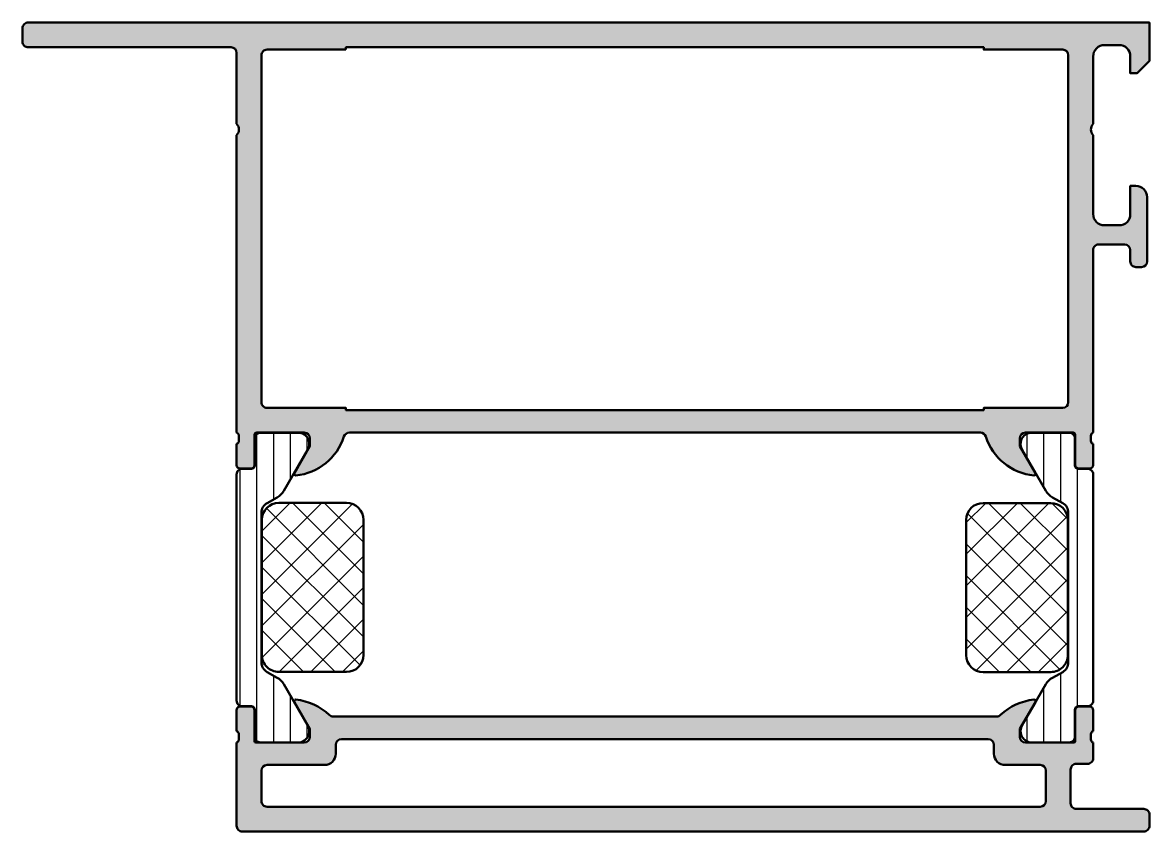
# Model space of a CAD drawing. Extents: x 0 to 100, y 3 to 75.
import ezdxf

# ---------------------------------------------------------------- set-up
doc = ezdxf.new("R2010")
doc.units = 0
for name, color, linetype, lineweight in [('0S-Alu contour', 7, 'Continuous', 50), ('0S-Alu hatch', 252, 'Continuous', 25), ('0S-Plastic contour', 254, 'Continuous', 50), ('0S-Plastic hatch', 253, 'Continuous', 25), ('0S-PT contour', 91, 'Continuous', 50), ('0S-PT hatch', 103, 'Continuous', 25)]:
    doc.layers.add(name, color=color, linetype=linetype, lineweight=lineweight)
pattern_1 = [(90, (0, 0), (-1.4859, 0), [])]
pattern_2 = [(135, (0, 0), (-1.403165018917055, -1.403165018917055), []), (225, (0, 0), (1.403165018917055, -1.403165018917055), [])]

# ---------------------------------------------------------------- blocks, each defined once
blk = doc.blocks.new('183950__B5C13E4F_BFD4_44CD_ADA3_455EB6B350CD_')
at = {"layer": '0S-Alu hatch'}
h = blk.add_hatch(color=256, dxfattribs=at)
edge = h.paths.add_edge_path()
edge.add_arc((0.4999925653492739, 74.30000743465072), 0.4999925654045427, 89.99914803911447, 180.0008519608678)
edge.add_line((6e-15, 74.30000000000015), (0, 73.10000305175781))
edge.add_arc((0.4999769366176992, 73.09997998837551), 0.4999769371496489, 179.9973570092577, 270.002642990845)
edge.add_line((0.4999999999999997, 72.60000305175781), (18.5, 72.60000305175781))
edge.add_ellipse((18.49994489644383, 72.09994794820165), major_axis=(-0.5000551065922316, 0), ratio=1, start_angle=180.0063137065699, end_angle=269.9936862934322, ccw=False)
edge.add_line((19, 72.10000305175782), (19, 65.8))
edge.add_ellipse((18.47487768903658, 65.3), major_axis=(-0.7250885749145113, 0), ratio=1, start_angle=136.4038464693329, end_angle=223.5961535306672, ccw=False)
edge.add_line((19, 64.8), (19, 38.39999847412104))
edge.add_ellipse((18.92113297768275, 38.1324552287093), major_axis=(-0.2789254297740412, 0), ratio=1, start_angle=178.8375208357178, end_angle=253.5754143680635, ccw=False)
edge.add_line((19.20000100000002, 38.12679647412109), (19.20000100000001, 37.67320247412107))
edge.add_ellipse((18.92113290435684, 37.66754181464402), major_axis=(-0.2789255417371504, 0), ratio=1, start_angle=106.4245945553549, end_angle=181.1628700728853, ccw=False)
edge.add_line((19.00000000000001, 37.39999847412108), (19.00000000000003, 35.51998747411257))
edge.add_arc((19.30000000000001, 35.51998747411257), 0.2999999999999971, 180, 270.0000000000027)
edge.add_line((19.30000000000002, 35.21998747411257), (20.27997431904279, 35.21998747411259))
edge.add_arc((20.27997431904281, 35.51998747411258), 0.29999999999999, 269.9999999999973, 360)
edge.add_line((20.5799743190428, 35.51998747411258), (20.57997431904281, 38.19999847412108))
edge.add_ellipse((20.77997431904282, 38.19999847412108), major_axis=(-0.200000000000017, 0), ratio=1, start_angle=270, end_angle=360, ccw=False)
edge.add_line((20.77997431904282, 38.39999847412109), (25, 38.39999847412111))
edge.add_ellipse((25, 37.8999984741211), major_axis=(-0.5000000000000071, 0), ratio=1, start_angle=180, end_angle=269.9999999999996, ccw=False)
edge.add_line((25.50000000000001, 37.89999847412109), (25.5, 37.19999847412111))
edge.add_line((25.5, 37.19999847412111), (24.11850454237765, 34.80717815109353))
edge.add_arc((24.23811978464829, 34.73811825876939), 0.1381197846482806, 149.9999999999984, 275.622577550796)
edge.add_arc((23.76177675882613, 39.5766073359686), 4.999999999999696, 275.6225775507946, 342.2515836439313)
edge.add_ellipse((28.99999999999991, 37.89999847412083), major_axis=(-0.5000000000002645, 0), ratio=1, start_angle=269.99999999998903, end_angle=342.2515836439189, ccw=False)
edge.add_line((29, 38.39999847412109), (85, 38.39999847412109))
edge.add_ellipse((84.99999999999996, 37.89999847412043), major_axis=(-0.5000000000006608, 0), ratio=1, start_angle=197.7484163560677, end_angle=269.9999999999951, ccw=False)
edge.add_arc((90.2382232411737, 39.57660733596819), 4.999999999999275, 197.7484163560701, 264.3774224492069)
edge.add_arc((89.76188021535174, 34.73811825876937), 0.138119784648263, 264.3774224491917, 390.0000000000046)
edge.add_line((89.88149545762236, 34.80717815109351), (88.50000000000003, 37.19999847412103))
edge.add_line((88.50000000000003, 37.19999847412103), (88.50000000000001, 37.89999847412109))
edge.add_ellipse((88.99999999999999, 37.89999847412111), major_axis=(-0.4999999999999716, 0), ratio=1, start_angle=270, end_angle=360, ccw=False)
edge.add_line((88.99999999999999, 38.39999847412109), (93.2200256809572, 38.39999847412109))
edge.add_ellipse((93.22002568095722, 38.19999847412112), major_axis=(-0.1999999999999744, 0), ratio=1, start_angle=180, end_angle=270.0000000000041, ccw=False)
edge.add_line((93.4200256809572, 38.19999847412112), (93.42002568095724, 35.51998747411254))
edge.add_arc((93.7200256809572, 35.51998747411254), 0.2999999999999758, 180, 269.9999999999945)
edge.add_line((93.72002568095719, 35.21998747411256), (94.69999999999997, 35.21998747411257))
edge.add_arc((94.69999999999997, 35.51998747411259), 0.3000000000000256, 270, 360)
edge.add_line((95.00000000000001, 35.51998747411259), (94.99999999999999, 37.39999847412108))
edge.add_ellipse((95.07886709564319, 37.66754181464404), major_axis=(-0.2789255417371816, 0), ratio=1, start_angle=-1.1628700728821855, end_angle=73.5754054446395, ccw=False)
edge.add_line((94.79999899999999, 37.67320247412108), (94.79999900000001, 38.12679647412105))
edge.add_ellipse((95.07886702231767, 38.13245522870924), major_axis=(-0.2789254297744402, 0), ratio=1, start_angle=-73.57541436800312, end_angle=1.162479164277613, ccw=False)
edge.add_line((95.00000000000003, 38.39999847412128), (95, 54.60000305175785))
edge.add_ellipse((95.49993996563605, 54.60005545758508), major_axis=(-0.49993996838276, 0), ratio=1, start_angle=-90.0068802574416, end_angle=0.006005986487480186, ccw=False)
edge.add_line((95.5, 55.09999542236328), (97.79998779296876, 55.09999542236328))
edge.add_ellipse((97.79995346022284, 54.59996108961735), major_axis=(-0.5000343339245898, 0), ratio=1, start_angle=180.0039339727341, end_angle=269.99606602725305, ccw=False)
edge.add_line((98.29998779296876, 54.59999542236315), (98.29998779296876, 53.59999542236328))
edge.add_arc((98.7999433877049, 53.59995101709941), 0.4999555967081384, 179.9949110796911, 270.0050889203514)
edge.add_line((98.79998779296876, 53.09999542236328), (99.29998779296876, 53.09999542236328))
edge.add_arc((99.29993784175284, 53.6000453735792), 0.5000499537108027, 270.0057234159062, 359.9942765840761)
edge.add_line((99.79998779296876, 53.59999542236312), (99.79998779296876, 59.29999999999998))
edge.add_arc((98.79989636529002, 59.29990857232125), 1.000091431857873, 0.0052379412616105, 89.99476205878491)
edge.add_line((98.79998779296876, 60.3), (98.29998779296876, 60.3))
edge.add_line((98.29998779296876, 60.3), (98.29998779296876, 57.79999999999997))
edge.add_ellipse((97.29991092325953, 57.80007686970924), major_axis=(-1.000076872663495, 0), ratio=1, start_angle=90.00440397137072, end_angle=179.9955960285486, ccw=False)
edge.add_line((97.29998779296876, 56.79999999999999), (96, 56.79999999999999))
edge.add_ellipse((95.99995102651883, 57.79995102651882), major_axis=(-0.9999510277180815, 0), ratio=1, start_angle=-0.0028061112355999285, end_angle=90.002806111202, ccw=False)
edge.add_line((95, 57.80000000000058), (95, 64.8))
edge.add_ellipse((95.5249460412609, 65.3), major_axis=(-0.7249609273853969, 0), ratio=1, start_angle=-43.60576001873949, end_angle=43.60576001873949, ccw=False)
edge.add_line((95, 65.8), (95, 71.80000000000001))
edge.add_ellipse((95.99996958669612, 71.80003041330387), major_axis=(-0.9999695871586233, 0), ratio=1, start_angle=-90.00174260695343, end_angle=0.001742607019082243, ccw=False)
edge.add_line((96.00000000000004, 72.8), (97.29998779296876, 72.8))
edge.add_ellipse((97.29989234192188, 71.7999045489531), major_axis=(-1.000095455601905, 0), ratio=1, start_angle=180.0054684201397, end_angle=269.99453157984703, ccw=False)
edge.add_line((98.29998779296879, 71.79999999999977), (98.2999877929688, 70.3))
edge.add_line((98.2999877929688, 70.3), (98.89996337890622, 70.3))
edge.add_line((98.89996337890622, 70.3), (100, 71.3999984741211))
edge.add_line((100, 71.3999984741211), (100, 74.8))
edge.add_line((100, 74.8), (0.5, 74.8))
edge = h.paths.add_edge_path()
edge.add_line((28.70001220703125, 72.39999847412109), (28.70001220703125, 72.59999542236328))
edge.add_line((28.70001220703125, 72.59999542236328), (85.29998779296875, 72.59999542236328))
edge.add_line((85.29998779296875, 72.59999542236328), (85.29998779296875, 72.39999847412109))
edge.add_line((85.29998779296875, 72.39999847412109), (92.29998779296876, 72.39999847412109))
edge.add_ellipse((92.29994039955525, 71.89995108070758), major_axis=(-0.5000473956594329, 0), ratio=1, start_angle=180.0054303704153, end_angle=269.99456962960375, ccw=False)
edge.add_line((92.79998779296878, 71.89999847412123), (92.79998779296874, 41.10000305175784))
edge.add_ellipse((92.29993784175277, 41.10005300297375), major_axis=(-0.5000499537108241, 0), ratio=1, start_angle=90.0057234159143, end_angle=179.9942765840763, ccw=False)
edge.add_line((92.29998779296876, 40.6000030517578), (85.29998779296875, 40.6000030517578))
edge.add_line((85.29998779296875, 40.6000030517578), (85.29998779296876, 40.40000610351563))
edge.add_line((85.29998779296876, 40.40000610351563), (28.70001220703127, 40.40000610351563))
edge.add_line((28.70001220703127, 40.40000610351563), (28.70001220703125, 40.60000305175781))
edge.add_line((28.70001220703125, 40.60000305175781), (21.699951171875, 40.6000030517578))
edge.add_ellipse((21.69995862659063, 41.09997998937163), major_axis=(-0.4999769376693985, 0), ratio=1, start_angle=-0.0026428766976778206, end_angle=89.99914571311041, ccw=False)
edge.add_line((21.19998168945313, 41.10000305175787), (21.20001220703125, 71.89999847412109))
edge.add_ellipse((21.70000224489934, 71.900008436253), major_axis=(-0.4999900379673356, 0), ratio=1, start_angle=-90.00114159897242, end_angle=0.0011415991285730342, ccw=False)
edge.add_line((21.70001220703125, 72.39999847412109), (28.70001220703125, 72.39999847412109))
at = {"layer": '0S-Alu contour', "color": 7}
for points in [[(6e-15, 74.30000000000015), (0, 73.10000305175781)], [(98.29998779296879, 71.79999999999977), (98.2999877929688, 70.3), (98.89996337890622, 70.3), (100, 71.3999984741211), (100, 74.8), (0.5, 74.8)], [(0.4999999999999997, 72.60000305175781), (18.5, 72.60000305175781)], [(19, 72.10000305175782), (19, 65.8)], [(21.70001220703125, 72.39999847412109), (28.70001220703125, 72.39999847412109)], [(28.70001220703125, 72.39999847412109), (28.70001220703125, 72.59999542236328), (85.29998779296875, 72.59999542236328), (85.29998779296875, 72.39999847412109), (92.29998779296876, 72.39999847412109)], [(96.00000000000004, 72.8), (97.29998779296876, 72.8)], [(21.19998168945313, 41.10000305175787), (21.20001220703125, 71.89999847412109)], [(92.79998779296878, 71.89999847412123), (92.79998779296874, 41.10000305175784)], [(95, 65.8), (95, 71.80000000000001)], [(19, 64.8), (19, 38.39999847412104)], [(95, 57.80000000000058), (95, 64.8)], [(98.79998779296876, 60.3), (98.29998779296876, 60.3), (98.29998779296876, 57.79999999999997)], [(99.79998779296876, 53.59999542236312), (99.79998779296876, 59.29999999999998)], [(97.29998779296876, 56.79999999999999), (96, 56.79999999999999)], [(95.5, 55.09999542236328), (97.79998779296876, 55.09999542236328)], [(95.00000000000003, 38.39999847412128), (95, 54.60000305175785)], [(98.29998779296876, 54.59999542236315), (98.29998779296876, 53.59999542236328)], [(98.79998779296876, 53.09999542236328), (99.29998779296876, 53.09999542236328)], [(92.29998779296876, 40.6000030517578), (85.29998779296875, 40.6000030517578), (85.29998779296876, 40.40000610351563), (28.70001220703127, 40.40000610351563), (28.70001220703125, 40.60000305175781), (21.699951171875, 40.6000030517578)], [(19.20000100000002, 38.12679647412109), (19.20000100000001, 37.67320247412107)], [(20.5799743190428, 35.51998747411258), (20.57997431904281, 38.19999847412108)], [(20.77997431904282, 38.39999847412109), (25, 38.39999847412111)], [(29, 38.39999847412109), (85, 38.39999847412109)], [(88.99999999999999, 38.39999847412109), (93.2200256809572, 38.39999847412109)], [(93.4200256809572, 38.19999847412112), (93.42002568095724, 35.51998747411254)], [(94.79999899999999, 37.67320247412108), (94.79999900000001, 38.12679647412105)], [(19.00000000000001, 37.39999847412108), (19.00000000000003, 35.51998747411257)], [(25.50000000000001, 37.89999847412109), (25.5, 37.19999847412111), (24.11850454237765, 34.80717815109353)], [(89.88149545762236, 34.80717815109351), (88.50000000000003, 37.19999847412103), (88.50000000000001, 37.89999847412109)], [(95.00000000000001, 35.51998747411259), (94.99999999999999, 37.39999847412108)], [(19.30000000000002, 35.21998747411257), (20.27997431904279, 35.21998747411259)], [(93.72002568095719, 35.21998747411256), (94.69999999999997, 35.21998747411257)]]:
    blk.add_lwpolyline(points, dxfattribs=at)
for centre, radius, start, end in [((0.4999925653492739, 74.30000743465072), 0.4999925654045427, 89.99914803911447, 180.0008519608678), ((0.4999769366176992, 73.09997998837551), 0.4999769371496489, 179.9973570092577, 270.002642990845), ((98.79989636529002, 59.29990857232125), 1.000091431857873, 0.0052379412616105, 89.99476205878491), ((98.7999433877049, 53.59995101709941), 0.4999555967081384, 179.9949110796911, 270.0050889203514), ((99.29993784175284, 53.6000453735792), 0.5000499537108027, 270.0057234159062, 359.9942765840761), ((23.76177675882613, 39.5766073359686), 4.999999999999696, 275.6225775507946, 342.2515836439313), ((90.2382232411737, 39.57660733596819), 4.999999999999275, 197.7484163560701, 264.3774224492069), ((19.30000000000001, 35.51998747411257), 0.2999999999999971, 180, 270.0000000000027), ((20.27997431904281, 35.51998747411258), 0.29999999999999, 269.9999999999973, 0), ((93.7200256809572, 35.51998747411254), 0.2999999999999758, 180, 269.9999999999945), ((94.69999999999997, 35.51998747411259), 0.3000000000000256, 270, 0), ((24.23811978464829, 34.73811825876939), 0.1381197846482806, 149.9999999999984, 275.622577550796), ((89.76188021535174, 34.73811825876937), 0.138119784648263, 264.3774224491917, 30.00000000000453)]:
    blk.add_arc(centre, radius, start, end, dxfattribs=at)
at = {"layer": '0S-Alu contour', "color": 7, "extrusion": (0, 0, -1)}
for centre, radius, start, end in [((-18.49994489644383, 72.09994794820165), 0.5000551065922316, 90.00631370656781, 179.9936862934301), ((-21.70000224489934, 71.900008436253), 0.4999900379673356, 359.9988584008714, 90.00114159897242), ((-92.29994039955525, 71.89995108070758), 0.5000473956594329, 90.00543037039625, 179.9945696295847), ((-95.99996958669612, 71.80003041330387), 0.9999695871586233, 359.9982573929809, 90.00174260695346), ((-97.29989234192188, 71.7999045489531), 1.000095455601905, 90.00546842015298, 179.9945315798603), ((-18.47487768903658, 65.3), 0.7250885749145115, 136.4038464693328, 223.5961535306672), ((-95.5249460412609, 65.3), 0.7249609273853969, 316.3942399812605, 43.6057600187395), ((-95.99995102651883, 57.79995102651882), 0.9999510277180815, 269.997193888798, 0.0028061112356313), ((-97.29991092325953, 57.80007686970924), 1.000076872663495, 180.0044039714515, 269.9955960286293), ((-95.49993996563605, 54.60005545758508), 0.49993996838276, 359.9939940135125, 90.0068802574416), ((-97.79995346022284, 54.59996108961735), 0.5000343339245898, 90.00393397274696, 179.9960660272659), ((-21.69995862659063, 41.09997998937163), 0.4999769376693985, 270.0008542868897, 0.0026428766976818), ((-92.29993784175277, 41.10005300297375), 0.5000499537108241, 180.0057234159238, 269.9942765840857), ((-18.92113297768275, 38.1324552287093), 0.2789254297740412, 106.4245856319365, 181.1624791642823), ((-20.77997431904282, 38.19999847412108), 0.200000000000017, 0, 90), ((-25, 37.8999984741211), 0.5000000000000071, 90.0000000000004, 180), ((-28.99999999999991, 37.89999847412083), 0.5000000000002645, 17.74841635608109, 90.00000000001098), ((-84.99999999999996, 37.89999847412043), 0.5000000000006608, 90.00000000000487, 162.2515836439323), ((-88.99999999999999, 37.89999847412111), 0.4999999999999716, 0, 90), ((-93.22002568095722, 38.19999847412112), 0.1999999999999744, 89.99999999999594, 180), ((-95.07886702231767, 38.13245522870924), 0.2789254297744403, 358.8375208357224, 73.5754143680031), ((-18.92113290435684, 37.66754181464402), 0.2789255417371504, 178.8371299271147, 253.5754054446451), ((-95.07886709564319, 37.66754181464404), 0.2789255417371816, 286.4245945553606, 1.16287007288215)]:
    blk.add_arc(centre, radius, start, end, dxfattribs=at)
blk = doc.blocks.new('244365__F62B2513_20A6_4CD9_89BD_9B5C8A8D54FE___49EEE8C4_71FF_4477_ACFB_91272F32A04B_')
at = {"layer": '0S-Plastic hatch'}
h = blk.add_hatch(dxfattribs=at)
h.set_pattern_fill('ANSI31', color=256, scale=0.4680000000000001, angle=45, style=0)
h.set_pattern_definition(pattern_1)
edge = h.paths.add_edge_path()
edge.add_line((18.99999999999282, 34.68999699999282), (19, 14.609997))
edge.add_arc((19.4999973210908, 14.6099943210908), 0.4999973210979768, 179.999693017615, 270.0003069820262)
edge.add_line((19.5, 14.109997), (20.31033133333334, 14.109997))
edge.add_ellipse((20.31033133333334, 13.809997), major_axis=(-0.2999999999999971, 0), ratio=1, start_angle=180, end_angle=270.0000000000007, ccw=False)
edge.add_line((20.61033133333334, 13.809997), (20.60999938293631, 11.40999861706369))
edge.add_arc((21.10999536037493, 11.40999597743861), 0.4999959774455788, 179.9996975182267, 270.0003024811867)
edge.add_line((21.109998, 10.91), (24.58653949809947, 10.91))
edge.add_arc((24.44422884910813, 11.89981807472285), 0.999996070924476, 278.181608051899, 392.7270160998407)
edge.add_line((25.28548149809948, 12.440453), (23.18871356327448, 16.07216209259299))
edge.add_arc((21.88967541308337, 15.32216216969432), 1.499999999999985, 29.99999659934499, 62.0057453642437)
edge.add_line((22.59374994667476, 16.64665416708352), (21.700001, 17.148333))
edge.add_ellipse((22.19999940869821, 18.01435979444488), major_axis=(-1.000000408698521, 0), ratio=1, start_angle=-4.5515024623909994e-05, end_angle=60.00011879919782, ccw=False)
edge.add_line((21.199999, 18.01436058883223), (21.19999900000001, 31.28563500000001))
edge.add_ellipse((22.19999940869816, 31.28563420555515), major_axis=(-1.000000408698468, 0), ratio=1, start_angle=299.9998812008007, end_angle=359.9999544849754, ccw=False)
edge.add_line((21.700001, 32.151661), (22.59374994667478, 32.65333983291649))
edge.add_arc((21.88967541308334, 33.97783183030565), 1.49999999999998, 297.9942546357584, 330.0000034006568)
edge.add_line((23.18871356327447, 33.22783190740703), (25.28548149809947, 36.859541))
edge.add_arc((24.44422884910813, 37.40017592527716), 0.9999960709244664, 327.2729839001592, 441.8183919481009)
edge.add_line((24.58653949809947, 38.389994), (21.11999799999999, 38.389994))
edge.add_arc((21.11499536037493, 37.88499807535403), 0.5050207028550963, 89.43242955560265, 179.4330345179731)
edge.add_line((20.60999938293631, 37.88999538293631), (20.61033133333333, 35.48999700000001))
edge.add_ellipse((20.31033133333331, 35.48999700000002), major_axis=(-0.300000000000022, 0), ratio=1, start_angle=90.00000000000199, end_angle=180, ccw=False)
edge.add_line((20.31033133333332, 35.18999699999999), (19.5, 35.189997))
edge.add_arc((19.4999973210908, 34.68999967890203), 0.4999973211051493, 89.99969301797381, 180.0003069823849)
at = {"layer": '0S-Plastic contour', "color": 7}
for points in [[(24.58653949809947, 38.389994), (21.11999799999999, 38.389994)], [(20.60999938293631, 37.88999538293631), (20.61033133333333, 35.48999700000001)], [(23.18871356327447, 33.22783190740703), (25.28548149809947, 36.859541)], [(20.31033133333332, 35.18999699999999), (19.5, 35.189997)], [(18.99999999999282, 34.68999699999282), (19, 14.609997)], [(21.700001, 32.151661), (22.59374994667478, 32.65333983291649)], [(21.199999, 18.01436058883223), (21.19999900000001, 31.28563500000001)], [(22.59374994667476, 16.64665416708352), (21.700001, 17.148333)], [(25.28548149809948, 12.440453), (23.18871356327448, 16.07216209259299)], [(19.5, 14.109997), (20.31033133333334, 14.109997)], [(20.61033133333334, 13.809997), (20.60999938293631, 11.40999861706369)], [(21.109998, 10.91), (24.58653949809947, 10.91)]]:
    blk.add_lwpolyline(points, dxfattribs=at)
for centre, radius, start, end in [((21.11499536037493, 37.88499807535403), 0.5050207028550963, 89.43242955560265, 179.4330345179731), ((24.44422884910813, 37.40017592527716), 0.9999960709244664, 327.2729839001592, 81.81839194810091), ((19.4999973210908, 34.68999967890203), 0.4999973211051493, 89.99969301797381, 180.0003069823849), ((21.88967541308334, 33.97783183030565), 1.49999999999998, 297.9942546357584, 330.0000034006568), ((21.88967541308337, 15.32216216969432), 1.499999999999985, 29.99999659934499, 62.0057453642437), ((19.4999973210908, 14.6099943210908), 0.4999973210979768, 179.999693017615, 270.0003069820262), ((24.44422884910813, 11.89981807472285), 0.999996070924476, 278.181608051899, 32.72701609984069), ((21.10999536037493, 11.40999597743861), 0.4999959774455788, 179.9996975182267, 270.0003024811867)]:
    blk.add_arc(centre, radius, start, end, dxfattribs=at)
at = {"layer": '0S-Plastic contour', "color": 7, "extrusion": (0, 0, -1)}
for centre, radius, start, end in [((-20.31033133333331, 35.48999700000002), 0.300000000000022, 180, 269.999999999998), ((-22.19999940869816, 31.28563420555515), 1.000000408698468, 4.55150246153e-05, 60.00011879919931), ((-22.19999940869821, 18.01435979444488), 1.000000408698521, 299.9998812008022, 4.55150246153e-05), ((-20.31033133333334, 13.809997), 0.2999999999999971, 89.99999999999935, 180)]:
    blk.add_arc(centre, radius, start, end, dxfattribs=at)
blk = doc.blocks.new('381130__50FEB477_5134_4F81_81CE_DE55421A79DD_')
at = {"layer": '0S-PT hatch'}
h = blk.add_hatch(dxfattribs=at)
h.set_pattern_fill('ANSI37', color=256, scale=0.625, angle=90, style=0)
h.set_pattern_definition(pattern_2)
edge = h.paths.add_edge_path()
edge.add_line((30.25370830610474, 30.66385963251309), (30.25370830610474, 18.66386010935024))
edge.add_ellipse((28.75370712119439, 18.6638617710985), major_axis=(-1.500001184911269, 0), ratio=1, start_angle=90.00002704638229, end_angle=179.9999365214846, ccw=False)
edge.add_line((28.75370782926758, 17.1638605861874), (22.74087483003815, 17.1638605861874))
edge.add_ellipse((22.74087382168324, 18.6638595597133), major_axis=(-1.49999897352624, 0), ratio=1, start_angle=-2.1000055085096392e-05, end_angle=90.00003851634682, ccw=False)
edge.add_line((21.2408748481571, 18.66386010949308), (21.2408748481571, 30.66385963251309))
edge.add_ellipse((22.74087491926408, 30.66385956140612), major_axis=(-1.500000071106976, 0), ratio=1, start_angle=270.0000034081792, end_angle=359.9999974386791, ccw=False)
edge.add_line((22.74087483003815, 32.16385963251309), (28.75370782926758, 32.16385963251309))
edge.add_ellipse((28.75370602361777, 30.66385735002547), major_axis=(-1.500002282488707, 0), ratio=1, start_angle=180.0000871811176, end_angle=269.9999310293626, ccw=False)
at = {"layer": '0S-PT contour', "color": 7}
for points in [[(22.74087483003815, 32.16385963251309), (28.75370782926758, 32.16385963251309)], [(21.2408748481571, 18.66386010949308), (21.2408748481571, 30.66385963251309)], [(30.25370830610474, 30.66385963251309), (30.25370830610474, 18.66386010935024)], [(28.75370782926758, 17.1638605861874), (22.74087483003815, 17.1638605861874)]]:
    blk.add_lwpolyline(points, dxfattribs=at)
at = {"layer": '0S-PT contour', "color": 7, "extrusion": (0, 0, -1)}
for centre, radius, start, end in [((-22.74087491926408, 30.66385956140612), 1.500000071106976, 2.5613209388e-06, 89.99999659182076), ((-28.75370602361777, 30.66385735002547), 1.500002282488707, 90.00006897063741, 179.9999128188824), ((-22.74087382168324, 18.6638595597133), 1.49999897352624, 269.9999614836532, 2.10000550146e-05), ((-28.75370712119439, 18.6638617710985), 1.500001184911269, 180.0000634785155, 269.9999729536177)]:
    blk.add_arc(centre, radius, start, end, dxfattribs=at)
blk = doc.blocks.new('244365__8875271A_7CC7_40E1_ACA7_3CABE9BDBA3E___1504D2CF_5CC2_4EC4_BB61_18D017F0AAF1_')
at = {"layer": '0S-Plastic hatch'}
h = blk.add_hatch(dxfattribs=at)
h.set_pattern_fill('ANSI31', color=256, scale=0.4680000000000001, angle=45, style=0)
h.set_pattern_definition(pattern_1)
edge = h.paths.add_edge_path()
edge.add_line((95.00000000000718, 34.68999699999282), (95, 14.609997))
edge.add_ellipse((94.50000267890918, 14.6099943210908), major_axis=(-0.499997321097979, 0), ratio=1, start_angle=89.99969301797381, end_angle=180.000306982385, ccw=False)
edge.add_line((94.50000000000001, 14.109997), (93.68966866666665, 14.109997))
edge.add_arc((93.68966866666665, 13.809997), 0.3000000000000007, 90, 180)
edge.add_line((93.38966866666667, 13.809997), (93.3900006170637, 11.40999861706369))
edge.add_ellipse((92.89000463962508, 11.40999597743862), major_axis=(-0.4999959774455975, 0), ratio=1, start_angle=89.99969751881491, end_angle=180.0003024817733, ccw=False)
edge.add_line((92.890002, 10.91), (89.41346050190052, 10.91))
edge.add_ellipse((89.55577115089187, 11.89981807472284), major_axis=(-0.9999960709244724, 0), ratio=1, start_angle=-32.727016099840796, end_angle=81.8183919481001, ccw=False)
edge.add_line((88.71451850190053, 12.440453), (90.81128643672552, 16.07216209259299))
edge.add_ellipse((92.1103245869166, 15.32216216969435), major_axis=(-1.499999999999954, 0), ratio=1, start_angle=297.9942546357563, end_angle=330.00000340065566, ccw=False)
edge.add_line((91.40625005332522, 16.64665416708352), (92.29999900000001, 17.148333))
edge.add_arc((91.8000005913018, 18.01435979444488), 1.000000408698516, 299.9998812008022, 360.0000455150246)
edge.add_line((92.800001, 18.01436058883224), (92.800001, 31.28563500000001))
edge.add_arc((91.80000059130184, 31.28563420555514), 1.000000408698477, 4.55150246153e-05, 60.00011879919944)
edge.add_line((92.29999900000001, 32.151661), (91.40625005332521, 32.65333983291649))
edge.add_ellipse((92.11032458691668, 33.97783183030568), major_axis=(-1.500000000000027, 0), ratio=1, start_angle=29.999996599343774, end_angle=62.00574536424091, ccw=False)
edge.add_line((90.81128643672552, 33.22783190740703), (88.71451850190053, 36.859541))
edge.add_ellipse((89.55577115089189, 37.40017592527715), major_axis=(-0.999996070924482, 0), ratio=1, start_angle=-81.81839194810021, end_angle=32.727016099840114, ccw=False)
edge.add_line((89.41346050190054, 38.389994), (92.880002, 38.389994))
edge.add_ellipse((92.8850046396251, 37.88499807535405), major_axis=(-0.505020702855074, 0), ratio=1, start_angle=180.5669654820243, end_angle=270.5675704444006, ccw=False)
edge.add_line((93.3900006170637, 37.88999538293631), (93.38966866666667, 35.48999700000001))
edge.add_arc((93.68966866666668, 35.489997), 0.3000000000000043, 180, 270)
edge.add_line((93.68966866666668, 35.189997), (94.50000000000001, 35.189997))
edge.add_ellipse((94.50000267890918, 34.68999967890202), major_axis=(-0.4999973211051555, 0), ratio=1, start_angle=179.9996930176151, end_angle=270.0003069820262, ccw=False)
at = {"layer": '0S-Plastic contour', "color": 7}
for points in [[(89.41346050190054, 38.389994), (92.880002, 38.389994)], [(93.3900006170637, 37.88999538293631), (93.38966866666667, 35.48999700000001)], [(90.81128643672552, 33.22783190740703), (88.71451850190053, 36.859541)], [(93.68966866666668, 35.189997), (94.50000000000001, 35.189997)], [(95.00000000000718, 34.68999699999282), (95, 14.609997)], [(92.29999900000001, 32.151661), (91.40625005332521, 32.65333983291649)], [(92.800001, 18.01436058883224), (92.800001, 31.28563500000001)], [(91.40625005332522, 16.64665416708352), (92.29999900000001, 17.148333)], [(88.71451850190053, 12.440453), (90.81128643672552, 16.07216209259299)], [(94.50000000000001, 14.109997), (93.68966866666665, 14.109997)], [(93.38966866666667, 13.809997), (93.3900006170637, 11.40999861706369)], [(92.890002, 10.91), (89.41346050190052, 10.91)]]:
    blk.add_lwpolyline(points, dxfattribs=at)
at = {"layer": '0S-Plastic contour', "color": 7, "extrusion": (0, 0, -1)}
for centre, radius, start, end in [((-89.55577115089189, 37.40017592527715), 0.999996070924482, 327.27298390016, 81.81839194810021), ((-92.8850046396251, 37.88499807535405), 0.505020702855074, 89.43242955559941, 179.4330345179757), ((-94.50000267890918, 34.68999967890202), 0.4999973211051555, 89.99969301797381, 180.0003069823849), ((-92.11032458691668, 33.97783183030568), 1.500000000000027, 297.9942546357591, 330.0000034006563), ((-92.1103245869166, 15.32216216969435), 1.499999999999954, 29.99999659934437, 62.0057453642437), ((-94.50000267890918, 14.6099943210908), 0.499997321097979, 179.999693017615, 270.0003069820262), ((-89.55577115089187, 11.89981807472284), 0.9999960709244724, 278.1816080518999, 32.7270160998408), ((-92.89000463962508, 11.40999597743862), 0.4999959774455975, 179.9996975182267, 270.0003024811851)]:
    blk.add_arc(centre, radius, start, end, dxfattribs=at)
at = {"layer": '0S-Plastic contour', "color": 7}
for centre, radius, start, end in [((93.68966866666668, 35.489997), 0.3000000000000043, 180, 270), ((91.80000059130184, 31.28563420555514), 1.000000408698477, 4.55150246153e-05, 60.00011879919944), ((91.8000005913018, 18.01435979444488), 1.000000408698516, 299.9998812008022, 4.55150246153e-05), ((93.68966866666665, 13.809997), 0.3000000000000007, 90, 180)]:
    blk.add_arc(centre, radius, start, end, dxfattribs=at)
blk = doc.blocks.new('381130__262AB300_EE2F_444F_A2D0_0EB80B050BFC_')
at = {"layer": '0S-PT hatch'}
h = blk.add_hatch(dxfattribs=at)
h.set_pattern_fill('ANSI37', color=256, scale=0.625, angle=90, style=0)
h.set_pattern_definition(pattern_2)
edge = h.paths.add_edge_path()
edge.add_line((83.73669810578467, 30.65024148013392), (83.73669810578467, 18.65024195697108))
edge.add_arc((85.23669929069503, 18.65024361871934), 1.500001184911276, 180.0000634785155, 269.9999729536168)
edge.add_line((85.23669858262183, 17.15024243380823), (91.24953158185126, 17.15024243380823))
edge.add_arc((91.24953259020617, 18.65024140733412), 1.499998973526231, 269.9999614836531, 360.000021000055)
edge.add_line((92.7495315637323, 18.6502419571139), (92.7495315637323, 30.65024148013392))
edge.add_arc((91.2495314926253, 30.65024140902693), 1.500000071106998, 2.5613209388e-06, 89.99999659181995)
edge.add_line((91.24953158185126, 32.15024148013392), (85.23669858262183, 32.15024148013392))
edge.add_arc((85.23670038827161, 30.65023919764633), 1.500002282488693, 90.000068970637, 179.9999128188824)
at = {"layer": '0S-PT contour', "color": 7}
for points in [[(91.24953158185126, 32.15024148013392), (85.23669858262183, 32.15024148013392)], [(83.73669810578467, 30.65024148013392), (83.73669810578467, 18.65024195697108)], [(92.7495315637323, 18.6502419571139), (92.7495315637323, 30.65024148013392)], [(85.23669858262183, 17.15024243380823), (91.24953158185126, 17.15024243380823)]]:
    blk.add_lwpolyline(points, dxfattribs=at)
for centre, radius, start, end in [((85.23670038827161, 30.65023919764633), 1.500002282488693, 90.000068970637, 179.9999128188824), ((91.2495314926253, 30.65024140902693), 1.500000071106998, 2.5613209388e-06, 89.99999659181995), ((85.23669929069503, 18.65024361871934), 1.500001184911276, 180.0000634785155, 269.9999729536168), ((91.24953259020617, 18.65024140733412), 1.499998973526231, 269.9999614836531, 2.10000550146e-05)]:
    blk.add_arc(centre, radius, start, end, dxfattribs=at)
blk = doc.blocks.new('306510__3E879D36_5C43_4043_98FC_4C8C7C9646E4_')
at = {"layer": '0S-Alu hatch'}
h = blk.add_hatch(color=256, dxfattribs=at)
edge = h.paths.add_edge_path()
edge.add_line((18.99977874755859, 10.89992475509644), (18.99965667724609, 3.49993842840197))
edge.add_arc((19.49959695600682, 3.499871068581912), 0.4999402832986197, 179.9922802111663, 270.0033468927939)
edge.add_line((19.49962615966798, 2.999930786136248), (99.49953639507294, 2.999930786136246))
edge.add_arc((99.49954000309015, 3.499927159987574), 0.499996373864346, 269.9995865486845, 360.0004170044101)
edge.add_line((99.99953637694126, 3.499930799011159), (99.99953637694126, 4.49993073940277))
edge.add_arc((99.49954001092156, 4.499934373382945), 0.4999963660328995, 359.999583572834, 450.0004143487427)
edge.add_line((99.49953639507294, 4.99993073940277), (93.49953651428223, 4.99993073940277))
edge.add_ellipse((93.49953311908286, 5.499927344204215), major_axis=(-0.4999966048129723, 0), ratio=1, start_angle=-0.0004027251284810518, end_angle=90.0003890638327, ccw=False)
edge.add_line((92.99953651428223, 5.499930858612201), (92.99953651428223, 8.499625682830814))
edge.add_ellipse((93.49952655215031, 8.499635644962707), major_axis=(-0.499990037967348, 0), ratio=1, start_angle=-90.00114159897078, end_angle=0.0011415991285730342, ccw=False)
edge.add_line((93.49953651428223, 8.99962568283081), (94.49953651428223, 8.99962568283081))
edge.add_arc((94.49954015363886, 9.499622043474172), 0.4999963606566077, 269.9995829574139, 360.0004170428646)
edge.add_line((94.99953651428223, 9.499625682833237), (94.99953651428223, 10.89994001388549))
edge.add_ellipse((95.07837296082528, 11.16746060587862), major_axis=(-0.2788950563274415, 0), ratio=1, start_angle=-1.1645893740957263, end_angle=73.58012358050678, ccw=False)
edge.add_line((94.79953551428223, 11.17312901387698), (94.79953551428223, 11.62672301387699))
edge.add_ellipse((95.07840360992537, 11.63238367335406), major_axis=(-0.2789255417371296, 0), ratio=1, start_angle=-73.57540544464831, end_angle=1.162870072890314, ccw=False)
edge.add_line((94.99953651428223, 11.89992701387698), (94.99953651428223, 13.7799380138855))
edge.add_arc((94.69953651428222, 13.7799380138855), 0.3000000000000051, 0, 90)
edge.add_line((94.69953651428222, 14.0799380138855), (93.71956219523942, 14.0799380138855))
edge.add_arc((93.71956219523942, 13.7799380138855), 0.3000000000000007, 90, 180)
edge.add_line((93.41956219523944, 13.7799380138855), (93.41956219523944, 11.0199400138855))
edge.add_ellipse((93.29956219523943, 11.0199400138855), major_axis=(-0.1200000000000045, 0), ratio=1, start_angle=90, end_angle=180, ccw=False)
edge.add_line((93.29956219523943, 10.89994001388549), (88.99953651428223, 10.89994001388549))
edge.add_ellipse((88.99953651428223, 11.39994001388549), major_axis=(-0.5, 0), ratio=1, start_angle=0, end_angle=90, ccw=False)
edge.add_line((88.49953651428223, 11.3999400138855), (88.49953651428223, 12.0999400138855))
edge.add_line((88.49953651428223, 12.0999400138855), (89.87825685139346, 14.48816250147897))
edge.add_arc((89.76141672963394, 14.5618202292372), 0.1381197846482968, 327.7720668596272, 455.6225775507953)
edge.add_arc((90.23775975545603, 9.723331152037527), 5.000000000000161, 95.62257755079327, 133.6957099482769)
edge.add_ellipse((86.4382042341905, 13.6999349594115), major_axis=(-0.4999999999998836, 0), ratio=1, start_angle=90.00000000000159, end_angle=133.6957099482781, ccw=False)
edge.add_line((86.43820423419052, 13.19993495941162), (27.56109505778163, 13.19993495941162))
edge.add_ellipse((27.56109505778163, 13.69993495941146), major_axis=(-0.4999999999998384, 0), ratio=1, start_angle=46.30452014865068, end_angle=89.9999999999996, ccw=False)
edge.add_arc((23.76155550638481, 9.72331589324849), 5.000000000000122, 46.30452014865019, 84.37742244920668)
edge.add_arc((24.23789853220692, 14.56180497044812), 0.1381197846483029, 84.3774224492108, 212.2279331403648)
edge.add_line((24.12105841044735, 14.48814724268989), (25.49977874755861, 12.0999247550964))
edge.add_line((25.49977874755861, 12.0999247550964), (25.49977874755863, 11.39992475509644))
edge.add_ellipse((24.99977874755862, 11.39992475509644), major_axis=(-0.5, 0), ratio=1, start_angle=90, end_angle=180, ccw=False)
edge.add_line((24.99977874755862, 10.89992475509644), (20.69975306660138, 10.89992475509643))
edge.add_ellipse((20.69975306660139, 11.01992475509643), major_axis=(-0.1200000000000045, 0), ratio=1, start_angle=0, end_angle=89.99999999999329, ccw=False)
edge.add_line((20.57975306660138, 11.01992475509644), (20.57975306660138, 13.77992275509644))
edge.add_arc((20.27975306660139, 13.77992275509644), 0.2999999999999971, 0, 90)
edge.add_line((20.27975306660139, 14.07992275509644), (19.2997787475586, 14.07992275509644))
edge.add_arc((19.2997787475586, 13.77992275509643), 0.3000000000000149, 90, 180)
edge.add_line((18.99977874755859, 13.77992275509643), (18.99977874755859, 11.89991175508793))
edge.add_ellipse((18.92091165191542, 11.63236841456499), major_axis=(-0.2789255417371453, 0), ratio=1, start_angle=178.8371299271139, end_angle=253.575405444644, ccw=False)
edge.add_line((19.19977974755858, 11.62670775508794), (19.19977974755859, 11.17311375508792))
edge.add_ellipse((18.92094230101556, 11.16744534708955), major_axis=(-0.2788950563274164, 0), ratio=1, start_angle=106.4198764194901, end_angle=181.1645893740969, ccw=False)
edge = h.paths.add_edge_path()
edge.add_ellipse((21.69966601164555, 5.699924934222442), major_axis=(-0.4999971273764557, 0), ratio=1, start_angle=-0.0003291815056059022, end_angle=90.00032918124572, ccw=False)
edge.add_line((21.19966888427734, 5.699927806856493), (21.19966888427734, 8.399947643239944))
edge.add_ellipse((21.69966907191832, 8.399947455639047), major_axis=(-0.5000001876410162, 0), ratio=1, start_angle=270.00002150206416, end_angle=359.9999785025289, ccw=False)
edge.add_line((21.69966888427734, 8.89994764328003), (26.79961395263671, 8.899947643280035))
edge.add_arc((26.79964502399916, 9.899916571917592), 0.9999689291202868, 269.9982196867513, 360.0017803131609)
edge.add_line((27.79961395263672, 9.89994764328003), (27.79961395263672, 10.69994306564437))
edge.add_ellipse((28.2996139010039, 10.69994264043879), major_axis=(-0.4999999483673579, 0), ratio=1, start_angle=269.9999940833136, end_angle=359.99995127502507, ccw=False)
edge.add_line((28.29961395263672, 11.19994258880615), (85.69954872131348, 11.19994258880615))
edge.add_ellipse((85.69954877294632, 10.69994264043881), major_axis=(-0.4999999483673478, 0), ratio=1, start_angle=180.0000487249749, end_angle=270.00000591668805, ccw=False)
edge.add_line((86.19954872131348, 10.69994306564331), (86.19954872131348, 9.899947643278505))
edge.add_arc((87.19951764995103, 9.899916571917583), 0.9999689291202841, 179.9982196868391, 270.0017803132479)
edge.add_line((87.19954872131348, 8.899947643280028), (90.29958534240723, 8.89994764328003))
edge.add_ellipse((90.29958515476625, 8.39994745563905), major_axis=(-0.5000001876410135, 0), ratio=1, start_angle=180.0000214974711, end_angle=269.99997849793584, ccw=False)
edge.add_line((90.79958534240723, 8.39994764328003), (90.79958534240723, 5.699927806854003))
edge.add_ellipse((90.29951600093219, 5.699997148329293), major_axis=(-0.5000693462826193, 0), ratio=1, start_angle=90.00794484586447, end_angle=179.9920551541071, ccw=False)
edge.add_line((90.29958534240723, 5.199927806854248), (21.69966888427733, 5.199927806854239))
at = {"layer": '0S-Alu contour', "color": 7}
for points in [[(20.27975306660139, 14.07992275509644), (19.2997787475586, 14.07992275509644)], [(24.12105841044735, 14.48814724268989), (25.49977874755861, 12.0999247550964), (25.49977874755863, 11.39992475509644)], [(88.49953651428223, 11.3999400138855), (88.49953651428223, 12.0999400138855), (89.87825685139346, 14.48816250147897)], [(94.69953651428222, 14.0799380138855), (93.71956219523942, 14.0799380138855)], [(18.99977874755859, 13.77992275509643), (18.99977874755859, 11.89991175508793)], [(20.57975306660138, 11.01992475509644), (20.57975306660138, 13.77992275509644)], [(86.43820423419052, 13.19993495941162), (27.56109505778163, 13.19993495941162)], [(93.41956219523944, 13.7799380138855), (93.41956219523944, 11.0199400138855)], [(94.99953651428223, 11.89992701387698), (94.99953651428223, 13.7799380138855)], [(19.19977974755858, 11.62670775508794), (19.19977974755859, 11.17311375508792)], [(28.29961395263672, 11.19994258880615), (85.69954872131348, 11.19994258880615)], [(94.79953551428223, 11.17312901387698), (94.79953551428223, 11.62672301387699)], [(18.99977874755859, 10.89992475509644), (18.99965667724609, 3.49993842840197)], [(24.99977874755862, 10.89992475509644), (20.69975306660138, 10.89992475509643)], [(27.79961395263672, 9.89994764328003), (27.79961395263672, 10.69994306564437)], [(86.19954872131348, 10.69994306564331), (86.19954872131348, 9.899947643278505)], [(93.29956219523943, 10.89994001388549), (88.99953651428223, 10.89994001388549)], [(94.99953651428223, 9.499625682833237), (94.99953651428223, 10.89994001388549)], [(21.19966888427734, 5.699927806856493), (21.19966888427734, 8.399947643239944)], [(21.69966888427734, 8.89994764328003), (26.79961395263671, 8.899947643280035)], [(87.19954872131348, 8.899947643280028), (90.29958534240723, 8.89994764328003)], [(90.79958534240723, 8.39994764328003), (90.79958534240723, 5.699927806854003)], [(92.99953651428223, 5.499930858612201), (92.99953651428223, 8.499625682830814)], [(93.49953651428223, 8.99962568283081), (94.49953651428223, 8.99962568283081)], [(90.29958534240723, 5.199927806854248), (21.69966888427733, 5.199927806854239)], [(99.49953639507294, 4.99993073940277), (93.49953651428223, 4.99993073940277)], [(99.99953637694126, 3.499930799011159), (99.99953637694126, 4.49993073940277)], [(19.49962615966798, 2.999930786136248), (99.49953639507294, 2.999930786136246)]]:
    blk.add_lwpolyline(points, dxfattribs=at)
for centre, radius, start, end in [((19.2997787475586, 13.77992275509643), 0.3000000000000149, 90, 180), ((20.27975306660139, 13.77992275509644), 0.2999999999999971, 0, 90), ((24.23789853220692, 14.56180497044812), 0.1381197846483029, 84.3774224492108, 212.2279331403648), ((23.76155550638481, 9.72331589324849), 5.000000000000122, 46.30452014865019, 84.37742244920668), ((90.23775975545603, 9.723331152037527), 5.000000000000161, 95.62257755079327, 133.6957099482769), ((89.76141672963394, 14.5618202292372), 0.1381197846482968, 327.7720668596272, 95.62257755079533), ((93.71956219523942, 13.7799380138855), 0.3000000000000007, 90, 180), ((94.69953651428222, 13.7799380138855), 0.3000000000000051, 0, 90), ((26.79964502399916, 9.899916571917592), 0.9999689291202868, 269.9982196867513, 0.001780313160827), ((87.19951764995103, 9.899916571917583), 0.9999689291202841, 179.9982196868391, 270.0017803132479), ((94.49954015363886, 9.499622043474172), 0.4999963606566077, 269.9995829574139, 0.0004170428646345), ((99.49954001092156, 4.499934373382945), 0.4999963660328995, 359.999583572834, 90.0004143487428), ((19.49959695600682, 3.499871068581912), 0.4999402832986197, 179.9922802111663, 270.0033468927939), ((99.49954000309015, 3.499927159987574), 0.499996373864346, 269.9995865486845, 0.0004170044101052)]:
    blk.add_arc(centre, radius, start, end, dxfattribs=at)
at = {"layer": '0S-Alu contour', "color": 7, "extrusion": (0, 0, -1)}
for centre, radius, start, end in [((-27.56109505778163, 13.69993495941146), 0.4999999999998384, 270.0000000000004, 313.6954798513493), ((-86.4382042341905, 13.6999349594115), 0.4999999999998836, 226.3042900517219, 269.9999999999984), ((-18.92091165191542, 11.63236841456499), 0.2789255417371453, 106.424594555356, 181.1628700728862), ((-18.92094230101556, 11.16744534708955), 0.2788950563274164, 178.8354106259031, 253.5801235805099), ((-20.69975306660139, 11.01992475509643), 0.1200000000000045, 270.0000000000068, 0), ((-24.99977874755862, 11.39992475509644), 0.5, 180, 270), ((-28.2996139010039, 10.69994264043879), 0.4999999483673579, 4.87249749403e-05, 90.00000591668642), ((-85.69954877294632, 10.69994264043881), 0.4999999483673478, 89.99999408331193, 179.9999512750251), ((-88.99953651428223, 11.39994001388549), 0.5, 270, 0), ((-93.29956219523943, 11.0199400138855), 0.1200000000000045, 180, 270), ((-95.07837296082528, 11.16746060587862), 0.2788950563274415, 286.4198764194932, 1.164589374095672), ((-95.07840360992537, 11.63238367335406), 0.2789255417371296, 358.8371299271097, 73.57540544464831), ((-21.69966907191832, 8.399947455639047), 0.5000001876410162, 2.14974711152e-05, 89.99997849793586), ((-90.29958515476625, 8.39994745563905), 0.5000001876410135, 90.00002150206416, 179.9999785025289), ((-93.49952655215031, 8.499635644962707), 0.499990037967348, 359.9988584008714, 90.00114159897078), ((-21.69966601164555, 5.699924934222442), 0.4999971273764557, 269.9996708187543, 0.0003291815055843), ((-90.29951600093219, 5.699997148329293), 0.5000693462826193, 180.007944845893, 269.9920551541355), ((-93.49953311908286, 5.499927344204215), 0.4999966048129723, 269.9996109361673, 0.0004027251284873)]:
    blk.add_arc(centre, radius, start, end, dxfattribs=at)
blk = doc.blocks.new('381130__581F704A_1CC9_4B7A_8B67_943E010CE67D_')
at = {"layer": '0S-Alu contour', "color": 7}
for name in ['183950__B5C13E4F_BFD4_44CD_ADA3_455EB6B350CD_', '306510__3E879D36_5C43_4043_98FC_4C8C7C9646E4_']:
    blk.add_blockref(name, (0, 0), dxfattribs=at)
at = {"layer": '0S-Plastic contour', "color": 7}
for name in ['244365__F62B2513_20A6_4CD9_89BD_9B5C8A8D54FE___49EEE8C4_71FF_4477_ACFB_91272F32A04B_', '244365__8875271A_7CC7_40E1_ACA7_3CABE9BDBA3E___1504D2CF_5CC2_4EC4_BB61_18D017F0AAF1_']:
    blk.add_blockref(name, (0, 0), dxfattribs=at)
at = {"layer": '0S-PT contour', "color": 7}
for name in ['381130__50FEB477_5134_4F81_81CE_DE55421A79DD_', '381130__262AB300_EE2F_444F_A2D0_0EB80B050BFC_']:
    blk.add_blockref(name, (0, 0), dxfattribs=at)

msp = doc.modelspace()

# ---------------------------------------------------------------- block references
at = {"layer": '0S-Alu contour', "color": 7}
msp.add_blockref('381130__581F704A_1CC9_4B7A_8B67_943E010CE67D_', (0, 0), dxfattribs=at)

doc.saveas('drawing.dxf')
